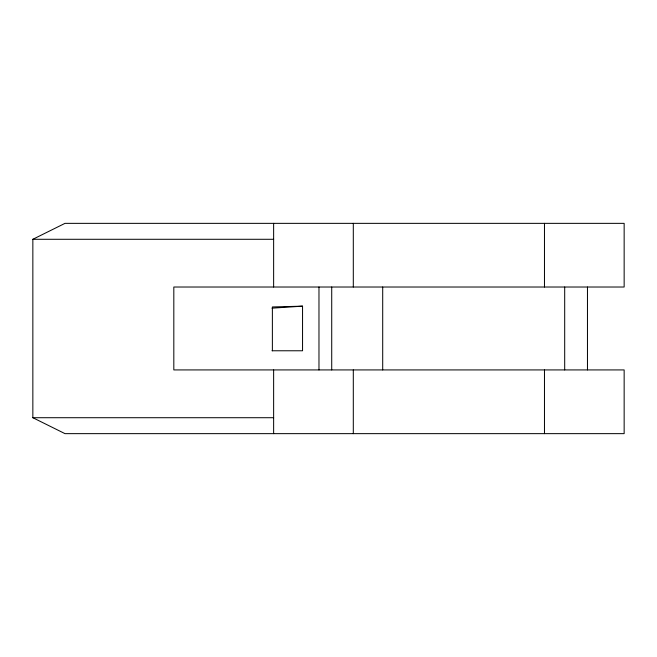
<?xml version="1.0" encoding="UTF-8"?>
<svg xmlns="http://www.w3.org/2000/svg" width="657" height="657" viewBox="0 0 657 657"><rect width="100%" height="100%" fill="white"/><g stroke="black" fill="none" stroke-linecap="round" stroke-linejoin="round"><path stroke-width="0.99" d="M32.85 239.288L65.002 223.355L624.15 223.355L624.15 287.019L173.818 287.019L173.818 369.924L624.15 369.924L624.15 433.645L65.002 433.645L32.85 417.712L32.85 239.288L273.632 239.288M272.014 308.166L302.548 306.162L302.548 350.772L272.014 350.772M302.548 306.162L272.376 306.95L272.376 350.772M32.85 417.712L273.632 417.712M587.465 287.019L587.465 369.924M564.692 287.019L564.692 369.924M544.472 223.355L544.472 287.019M544.472 369.924L544.472 433.645M382.703 287.019L382.703 369.924M353.302 223.355L353.302 287.019M353.302 369.924L353.302 433.645M331.719 287.019L331.719 369.924M318.974 287.019L318.974 369.924M273.632 223.355L273.632 287.019M273.632 369.924L273.632 433.645"/></g></svg>
